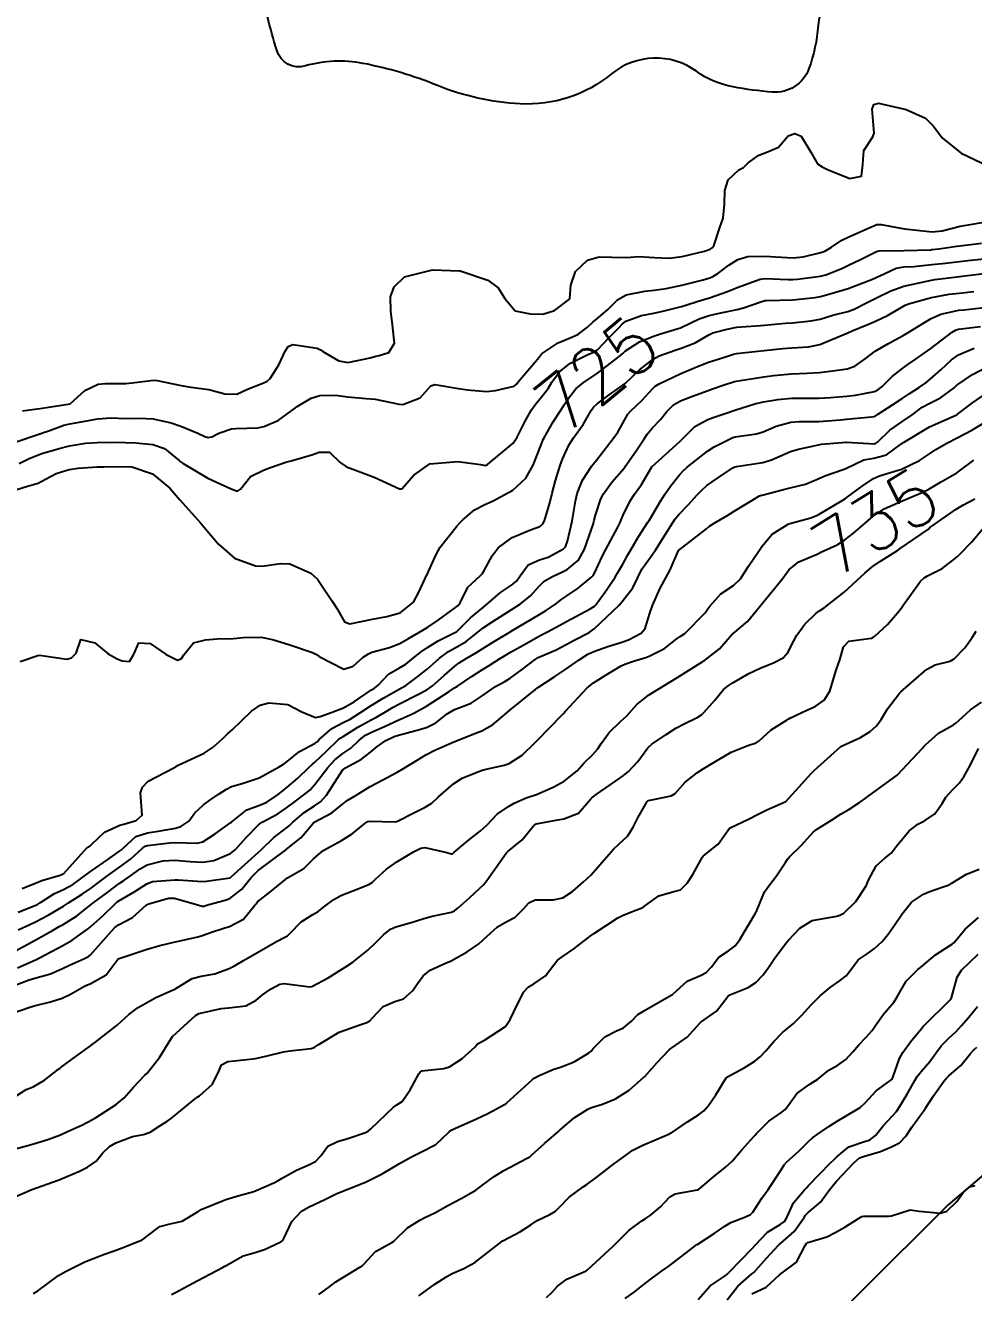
# Model space of a CAD drawing. Header units: metres. Extents: x 318500 to 325275, y 7408834 to 7428799.
# Drawn here: x 322211.2 to 322279.6, y 7417360.6 to 7417452 of the extents above; entities that cross this region are included whole.
import ezdxf
from ezdxf.enums import TextEntityAlignment as Align

# ---------------------------------------------------------------- set-up
doc = ezdxf.new("R2010")
doc.units = ezdxf.units.M
doc.header["$MEASUREMENT"] = 0
for name, color, linetype in [('Cotas', 45, 'Continuous'), ('Curvas de Nivel 1m', 11, 'Continuous'), ('Curvas de Nivel 5m', 15, 'Continuous'), ('Hidrografia', 140, 'Continuous'), ('Vias Primárias', 230, 'Continuous')]:
    doc.layers.add(name, color=color, linetype=linetype)
doc.styles.add('Style-STANDARD', font='STANDARD.shx')

msp = doc.modelspace()

# ---------------------------------------------------------------- linework, layer by layer
at = {"layer": 'Curvas de Nivel 1m', "flags": 128}
for points, elevation in [([(322211.022, 7417424.161), (322212.455, 7417424.358), (322212.757, 7417424.405), (322214.46, 7417424.677), (322214.489, 7417424.69), (322215.514, 7417425.635), (322216.481, 7417426.092), (322216.988, 7417426.147), (322218.483, 7417426.131), (322218.936, 7417426.173), (322220.486, 7417426.364), (322220.738, 7417426.355), (322222.481, 7417425.997), (322223.175, 7417425.874), (322224.477, 7417425.713), (322225.613, 7417425.399), (322226.473, 7417425.37), (322227.265, 7417425.732), (322228.486, 7417426.209), (322228.677, 7417426.307), (322228.884, 7417426.494), (322229.508, 7417427.493), (322229.964, 7417428.478), (322230.192, 7417428.798), (322230.517, 7417428.949), (322232.285, 7417428.681), (322232.512, 7417428.572), (322232.689, 7417428.447), (322233.835, 7417427.762), (322234.502, 7417427.65), (322236.09, 7417427.98), (322236.507, 7417428.098), (322236.743, 7417428.152), (322237.437, 7417428.381), (322237.851, 7417429.046), (322237.722, 7417430.378), (322237.59, 7417431.344), (322237.574, 7417432.38), (322237.838, 7417433.116), (322238.585, 7417433.831), (322240.59, 7417434.34), (322242.544, 7417434.265), (322242.589, 7417434.257), (322242.668, 7417434.231), (322244.583, 7417433.579), (322245.341, 7417433.042), (322245.817, 7417432.271), (322246.557, 7417431.381), (322247.646, 7417431.151), (322248.553, 7417431.128), (322249.388, 7417431.391), (322250.47, 7417432.211), (322250.512, 7417432.269), (322250.58, 7417433.23), (322250.909, 7417434.205), (322251.766, 7417435.029), (322252.607, 7417435.282), (322253.531, 7417435.242), (322254.606, 7417435.228), (322255.457, 7417435.291), (322256.606, 7417435.229), (322257.668, 7417435.176), (322258.608, 7417435.302), (322260.213, 7417435.675), (322260.616, 7417435.827), (322260.767, 7417435.919), (322260.883, 7417436.067), (322261.323, 7417437.379), (322261.559, 7417438.061), (322261.661, 7417439.059), (322261.686, 7417440.06), (322261.917, 7417440.822), (322262.692, 7417441.542), (322263.037, 7417441.703), (322263.373, 7417442.04), (322264.123, 7417442.614), (322264.712, 7417442.824), (322265.546, 7417443.179), (322266.251, 7417443.997), (322266.732, 7417444.169), (322267.18, 7417443.985), (322267.872, 7417442.819), (322268.356, 7417441.973), (322268.697, 7417441.76), (322269.089, 7417441.569), (322270.685, 7417440.919), (322271.534, 7417441.081), (322271.632, 7417441.926), (322271.696, 7417442.945), (322272.349, 7417443.924), (322272.453, 7417444.203), (322272.31, 7417445.924), (322272.418, 7417446.261), (322272.757, 7417446.354), (322274.75, 7417445.89), (322276.155, 7417445.28), (322276.738, 7417444.687), (322277.355, 7417443.854), (322278.714, 7417442.744), (322280.7, 7417441.81)], 723), ([(322210.421, 7417421.876), (322212.195, 7417422.481), (322212.428, 7417422.558), (322212.539, 7417422.599), (322212.843, 7417422.706), (322214.003, 7417423.128), (322214.438, 7417423.221), (322215.677, 7417423.436), (322216.444, 7417423.595), (322217.43, 7417423.66), (322218.445, 7417423.618), (322219.436, 7417423.629), (322220.445, 7417423.585), (322221.738, 7417423.293), (322222.437, 7417423.058), (322223.674, 7417422.561), (322224.188, 7417422.314), (322224.427, 7417422.238), (322224.675, 7417422.3), (322225.191, 7417422.542), (322226.102, 7417422.866), (322226.436, 7417422.897), (322227.995, 7417422.948), (322228.438, 7417423.028), (322229.47, 7417423.46), (322230.456, 7417424.177), (322230.614, 7417424.312), (322230.83, 7417424.466), (322231.854, 7417425.072), (322232.472, 7417425.273), (322233.622, 7417425.284), (322234.471, 7417425.164), (322235.818, 7417425.052), (322236.469, 7417425.001), (322238.191, 7417424.646), (322238.464, 7417424.616), (322239.718, 7417425.105), (322240.484, 7417425.956), (322240.753, 7417426.069), (322242.482, 7417425.781), (322243.112, 7417425.673), (322244.479, 7417425.561), (322245.139, 7417425.621), (322246.485, 7417425.942), (322246.653, 7417426.092), (322246.784, 7417426.256), (322248.169, 7417427.897), (322248.439, 7417428.231), (322248.475, 7417428.266), (322248.511, 7417428.291), (322249.665, 7417429.077), (322250.528, 7417429.428), (322251.073, 7417429.661), (322251.763, 7417430.192), (322252.17, 7417430.561), (322252.55, 7417430.861), (322253.245, 7417431.484), (322253.942, 7417432.159), (322254.574, 7417432.541), (322255.907, 7417432.806), (322256.577, 7417432.864), (322257.447, 7417432.986), (322258.581, 7417433.222), (322260.126, 7417433.617), (322260.587, 7417433.752), (322260.812, 7417433.844), (322261.167, 7417434.064), (322261.976, 7417434.68), (322262.605, 7417435.082), (322263.35, 7417435.297), (322264.61, 7417435.327), (322265.343, 7417435.275), (322266.608, 7417435.204), (322267.327, 7417435.265), (322268.614, 7417435.58), (322268.895, 7417435.687), (322269.364, 7417435.959), (322270.11, 7417436.466), (322270.632, 7417436.721), (322272.089, 7417437.365), (322272.645, 7417437.594), (322272.946, 7417437.607), (322274.641, 7417437.3), (322275.303, 7417437.217), (322276.638, 7417437.084), (322277.349, 7417437.139), (322278.645, 7417437.476), (322278.934, 7417437.539), (322280.65, 7417437.81)], 724), ([(322210.613, 7417418.5), (322211.398, 7417418.725), (322212.148, 7417418.949), (322212.385, 7417419.056), (322213.457, 7417419.636), (322214.399, 7417419.937), (322215.048, 7417420.033), (322216.402, 7417420.132), (322216.919, 7417420.136), (322218.403, 7417420.149), (322218.906, 7417420.121), (322220.395, 7417419.608), (322221.647, 7417418.591), (322222.368, 7417417.747), (322223.439, 7417416.564), (322223.872, 7417416.084), (322224.34, 7417415.519), (322225.171, 7417414.542), (322226.315, 7417413.544), (322227.827, 7417412.987), (322228.307, 7417412.966), (322229.639, 7417413.151), (322230.31, 7417413.128), (322231.83, 7417412.455), (322232.294, 7417412.019), (322233.37, 7417410.434), (322233.723, 7417409.887), (322234.255, 7417408.944), (322234.629, 7417408.789), (322236.258, 7417409.145), (322237.308, 7417409.331), (322238.262, 7417409.585), (322239.216, 7417410.356), (322239.596, 7417411.034), (322240.191, 7417412.342), (322240.226, 7417412.417), (322240.304, 7417412.581), (322240.853, 7417413.801), (322241.156, 7417414.328), (322242.345, 7417415.841), (322242.569, 7417416.086), (322242.777, 7417416.306), (322243.628, 7417417.03), (322244.367, 7417417.416), (322244.977, 7417417.675), (322246.068, 7417418.265), (322246.27, 7417418.374), (322246.383, 7417418.435), (322247.336, 7417419.306), (322247.855, 7417420.238), (322248.425, 7417421.708), (322248.571, 7417422.086), (322248.639, 7417422.228), (322249.305, 7417423.363), (322249.843, 7417424.216), (322250.09, 7417424.589), (322250.475, 7417425.182), (322250.927, 7417425.76), (322251.468, 7417426.195), (322252.497, 7417426.886), (322254.162, 7417428.155), (322254.344, 7417428.321), (322254.515, 7417428.485), (322255.516, 7417429.149), (322256.531, 7417429.551), (322256.971, 7417429.686), (322258.303, 7417430.104), (322258.484, 7417430.158), (322258.541, 7417430.183), (322259.826, 7417430.806), (322260.555, 7417431.048), (322261.384, 7417431.235), (322262.561, 7417431.478), (322263.022, 7417431.585), (322264.28, 7417432.024), (322264.571, 7417432.118), (322264.684, 7417432.131), (322266.572, 7417432.165), (322268.204, 7417432.344), (322268.574, 7417432.415), (322269.186, 7417432.571), (322270.58, 7417432.978), (322272.329, 7417433.656), (322272.589, 7417433.777), (322272.678, 7417433.82), (322272.848, 7417433.907), (322274.034, 7417434.46), (322274.6, 7417434.547), (322275.304, 7417434.583), (322276.609, 7417434.711), (322277.586, 7417434.821), (322278.611, 7417434.939), (322279.411, 7417435.023), (322280.613, 7417435.14)], 726), ([(322210.852, 7417406.088), (322212.217, 7417406.533), (322212.41, 7417406.515), (322214.214, 7417406.258), (322214.558, 7417406.342), (322214.902, 7417406.68), (322215.235, 7417407.675), (322216.232, 7417407.433), (322217.206, 7417406.645), (322217.845, 7417406.266), (322218.213, 7417406.134), (322218.754, 7417406.083), (322219.045, 7417406.622), (322219.415, 7417407.435), (322220.232, 7417407.38), (322221.383, 7417406.593), (322222.214, 7417406.171), (322222.484, 7417406.308), (322222.661, 7417406.573), (322223.357, 7417407.439), (322224.237, 7417407.654), (322225.071, 7417407.708), (322226.238, 7417407.752), (322226.933, 7417407.826), (322228.24, 7417407.843), (322229.055, 7417407.67), (322230.233, 7417407.32), (322231.944, 7417406.733), (322232.222, 7417406.581), (322232.419, 7417406.447), (322234.207, 7417405.535), (322234.863, 7417405.757), (322235.589, 7417406.399), (322235.97, 7417406.648), (322236.225, 7417406.748), (322237.503, 7417407.105), (322238.235, 7417407.377), (322238.87, 7417407.731), (322239.888, 7417408.345), (322240.252, 7417408.566), (322241.003, 7417409.075), (322242.267, 7417409.977), (322242.449, 7417410.127), (322242.582, 7417410.307), (322243.15, 7417411.439), (322244.056, 7417412.292), (322244.187, 7417412.406), (322244.305, 7417412.601), (322244.901, 7417413.702), (322245.339, 7417414.275), (322246.338, 7417415.025), (322247.674, 7417415.57), (322248.346, 7417415.809), (322248.558, 7417416.018), (322248.663, 7417416.227), (322249.066, 7417417.527), (322249.236, 7417418.221), (322249.47, 7417419.144), (322249.796, 7417420.216), (322249.963, 7417420.666), (322250.425, 7417421.683), (322250.755, 7417422.205), (322251.454, 7417423.185), (322252.037, 7417424.186), (322252.215, 7417424.432), (322252.467, 7417424.66), (322253.335, 7417425.31), (322254.49, 7417426.13), (322255.516, 7417427.124), (322256.508, 7417427.902), (322256.941, 7417428.124), (322258.09, 7417428.533), (322258.519, 7417428.672), (322259.536, 7417429.073), (322260.534, 7417429.641), (322260.824, 7417429.779), (322261.845, 7417430.057), (322262.413, 7417430.18), (322262.542, 7417430.197), (322264.248, 7417430.321), (322264.545, 7417430.351), (322266.053, 7417430.492), (322266.548, 7417430.519), (322267.883, 7417430.644), (322268.552, 7417430.786), (322269.46, 7417431.053), (322270.561, 7417431.329), (322271.009, 7417431.488), (322271.837, 7417431.921), (322272.574, 7417432.297), (322273.663, 7417432.815), (322274.583, 7417433.148), (322276.24, 7417433.511), (322276.596, 7417433.587), (322276.826, 7417433.627), (322278.445, 7417433.832), (322278.6, 7417433.851), (322280.357, 7417434.058)], 727), ([(322211.001, 7417389.718), (322212.001, 7417390.13), (322212.431, 7417390.276), (322213.747, 7417390.684), (322214.011, 7417390.787), (322215.695, 7417392.665), (322215.91, 7417392.784), (322216.034, 7417392.899), (322216.93, 7417393.763), (322218.055, 7417394.283), (322218.327, 7417394.356), (322219.218, 7417394.618), (322219.668, 7417395.012), (322219.53, 7417396.616), (322219.677, 7417397.031), (322220.098, 7417397.452), (322221.949, 7417398.423), (322222.109, 7417398.522), (322222.204, 7417398.579), (322223.499, 7417399.179), (322224.124, 7417399.471), (322224.774, 7417399.9), (322225.48, 7417400.537), (322225.816, 7417400.862), (322226.149, 7417401.159), (322226.853, 7417401.826), (322227.543, 7417402.509), (322228.174, 7417402.938), (322228.781, 7417403.096), (322230.175, 7417402.973), (322231.177, 7417402.46), (322232.164, 7417402.051), (322232.497, 7417402.113), (322233.372, 7417402.432), (322234.173, 7417402.735), (322234.974, 7417403.204), (322236.186, 7417404.036), (322236.405, 7417404.17), (322236.672, 7417404.385), (322237.419, 7417405.161), (322238.209, 7417405.621), (322238.675, 7417405.901), (322239.235, 7417406.355), (322239.789, 7417406.784), (322240.231, 7417407.092), (322240.996, 7417407.571), (322242.248, 7417408.191), (322242.325, 7417408.233), (322242.413, 7417408.308), (322243.327, 7417409.232), (322244.267, 7417409.996), (322244.617, 7417410.285), (322245.49, 7417411.064), (322246.29, 7417411.599), (322246.664, 7417411.885), (322246.916, 7417412.251), (322247.488, 7417413.067), (322248.318, 7417413.417), (322248.927, 7417413.618), (322250.038, 7417414.213), (322250.186, 7417414.357), (322250.335, 7417414.756), (322250.671, 7417416.205), (322250.915, 7417417.658), (322251.031, 7417418.2), (322251.418, 7417419.172), (322252.079, 7417420.185), (322252.414, 7417420.605), (322253.628, 7417422.162), (322253.959, 7417422.635), (322254.45, 7417423.494), (322254.682, 7417423.922), (322254.869, 7417424.146), (322255.697, 7417424.912), (322256.485, 7417425.784), (322256.663, 7417425.951), (322256.952, 7417426.123), (322258.497, 7417426.847), (322259.83, 7417427.407), (322260.506, 7417427.664), (322260.808, 7417427.766), (322261.719, 7417428.058), (322262.316, 7417428.249), (322262.514, 7417428.291), (322264.066, 7417428.478), (322264.517, 7417428.519), (322265.871, 7417428.649), (322266.521, 7417428.698), (322267.719, 7417428.781), (322268.525, 7417428.954), (322270.255, 7417429.663), (322270.539, 7417429.795), (322270.864, 7417429.935), (322272.05, 7417430.415), (322272.551, 7417430.626), (322273.422, 7417431.036), (322274.567, 7417431.716), (322274.674, 7417431.783), (322274.918, 7417431.885), (322276.577, 7417432.349), (322277.854, 7417432.568), (322278.582, 7417432.649), (322279.634, 7417432.77)], 728), ([(322210.703, 7417387.995), (322211.977, 7417388.503), (322212.118, 7417388.568), (322212.322, 7417388.705), (322213.333, 7417389.347), (322213.995, 7417389.65), (322214.667, 7417390.007), (322215.582, 7417390.664), (322216.013, 7417390.989), (322217.19, 7417391.811), (322218.028, 7417392.396), (322218.16, 7417392.498), (322218.293, 7417392.627), (322219.203, 7417393.458), (322220.047, 7417393.73), (322220.801, 7417393.846), (322222.052, 7417394.074), (322222.455, 7417394.173), (322223.018, 7417394.566), (322223.464, 7417395.164), (322224.078, 7417395.742), (322224.545, 7417396.083), (322225.216, 7417396.539), (322225.74, 7417396.887), (322226.095, 7417397.067), (322226.87, 7417397.291), (322228.102, 7417397.682), (322229.534, 7417398.479), (322229.895, 7417398.691), (322230.116, 7417398.863), (322231.006, 7417399.582), (322232.136, 7417400.187), (322232.29, 7417400.295), (322232.429, 7417400.446), (322233.325, 7417401.26), (322234.159, 7417401.677), (322234.654, 7417401.922), (322235.408, 7417402.401), (322236.175, 7417402.903), (322237.091, 7417403.471), (322238.187, 7417404.077), (322238.67, 7417404.363), (322239.55, 7417405), (322240.208, 7417405.536), (322240.633, 7417405.914), (322241.099, 7417406.327), (322241.74, 7417406.805), (322242.231, 7417407.072), (322243.021, 7417407.519), (322243.996, 7417408.293), (322244.13, 7417408.412), (322244.252, 7417408.511), (322244.953, 7417408.975), (322246.266, 7417409.821), (322246.941, 7417410.25), (322247.678, 7417410.84), (322248.289, 7417411.525), (322248.647, 7417411.874), (322249.262, 7417412.22), (322249.978, 7417412.541), (322250.308, 7417412.712), (322251.115, 7417413.401), (322251.555, 7417414.192), (322252.196, 7417416.03), (322252.239, 7417416.182), (322252.259, 7417416.274), (322252.357, 7417416.639), (322252.739, 7417417.81), (322252.917, 7417418.172), (322253.541, 7417419.015), (322254.408, 7417420.04), (322254.458, 7417420.1), (322254.491, 7417420.149), (322255.283, 7417421.28), (322255.856, 7417422.136), (322256.085, 7417422.484), (322256.442, 7417422.904), (322257.037, 7417423.536), (322257.503, 7417424.114), (322257.977, 7417424.598), (322258.472, 7417424.881), (322259.351, 7417425.213), (322260.484, 7417425.642), (322260.796, 7417425.757), (322261.707, 7417426.058), (322262.296, 7417426.248), (322262.492, 7417426.298), (322262.799, 7417426.352), (322264.496, 7417426.607), (322265.19, 7417426.703), (322266.498, 7417426.834), (322267.607, 7417426.871), (322268.5, 7417426.927), (322269.633, 7417427.079), (322270.509, 7417427.202), (322271.055, 7417427.388), (322271.79, 7417427.921), (322272.526, 7417428.47), (322273.424, 7417429.008), (322274.537, 7417429.599), (322275.018, 7417429.883), (322275.959, 7417430.459), (322276.554, 7417430.824), (322277.268, 7417431.141), (322278.564, 7417431.413), (322278.935, 7417431.455), (322280.567, 7417431.635)], 729), ([(322210.26, 7417385.061), (322211.943, 7417385.985), (322213.183, 7417386.692), (322213.672, 7417386.966), (322213.957, 7417387.123), (322214.917, 7417387.719), (322215.978, 7417388.548), (322216.036, 7417388.602), (322216.106, 7417388.658), (322217.18, 7417389.454), (322218.002, 7417390.063), (322218.336, 7417390.296), (322218.813, 7417390.622), (322219.512, 7417391.118), (322220.018, 7417391.414), (322221.141, 7417391.713), (322222.022, 7417391.753), (322223.113, 7417391.656), (322224.021, 7417391.613), (322224.831, 7417391.733), (322226.027, 7417392.227), (322226.393, 7417392.525), (322227.168, 7417393.388), (322228.057, 7417394.301), (322228.162, 7417394.395), (322228.316, 7417394.496), (322229.443, 7417395.106), (322230.076, 7417395.532), (322230.61, 7417395.937), (322231.317, 7417396.458), (322231.746, 7417396.8), (322232.097, 7417397.186), (322233.048, 7417398.436), (322233.546, 7417399.001), (322234.125, 7417399.445), (322234.704, 7417399.838), (322235.306, 7417400.403), (322235.768, 7417400.774), (322236.149, 7417400.97), (322237.142, 7417401.394), (322238.163, 7417401.874), (322238.502, 7417402.028), (322239.247, 7417402.354), (322240.175, 7417402.862), (322241.79, 7417403.92), (322242.189, 7417404.173), (322242.276, 7417404.222), (322242.404, 7417404.308), (322243.463, 7417405.036), (322244.208, 7417405.509), (322244.694, 7417405.802), (322245.423, 7417406.272), (322245.918, 7417406.571), (322246.227, 7417406.746), (322247.191, 7417407.291), (322248.245, 7417407.89), (322248.467, 7417408.007), (322248.886, 7417408.224), (322249.769, 7417408.701), (322250.258, 7417408.977), (322251.977, 7417409.894), (322252.269, 7417410.069), (322252.385, 7417410.178), (322253.18, 7417411.274), (322253.774, 7417412.158), (322253.968, 7417412.492), (322254.314, 7417413.104), (322254.695, 7417413.776), (322254.904, 7417414.144), (322255.429, 7417415.05), (322256.132, 7417416.132), (322256.219, 7417416.264), (322256.356, 7417416.497), (322256.966, 7417417.526), (322257.334, 7417418.116), (322257.758, 7417418.741), (322258.402, 7417419.549), (322258.67, 7417419.832), (322258.951, 7417420.092), (322260.422, 7417421.257), (322260.915, 7417421.575), (322261.867, 7417422.056), (322262.251, 7417422.234), (322262.433, 7417422.282), (322263.963, 7417422.501), (322264.44, 7417422.655), (322265.39, 7417423.062), (322266.45, 7417423.343), (322267.049, 7417423.389), (322268.454, 7417423.406), (322270.022, 7417423.512), (322270.456, 7417423.554), (322272.268, 7417423.723), (322272.458, 7417423.756), (322272.557, 7417423.811), (322272.698, 7417423.908), (322273.781, 7417424.586), (322274.478, 7417425.061), (322274.973, 7417425.393), (322275.718, 7417425.872), (322276.17, 7417426.19), (322276.499, 7417426.448), (322277.249, 7417427.109), (322278.02, 7417427.838), (322278.524, 7417428.21), (322279.656, 7417428.692)], 731), ([(322210.658, 7417383.99), (322211.928, 7417384.551), (322212.036, 7417384.601), (322212.242, 7417384.705), (322213.939, 7417385.609), (322214.621, 7417385.996), (322215.546, 7417386.664), (322215.783, 7417386.832), (322215.955, 7417386.961), (322216.847, 7417387.767), (322217.73, 7417388.634), (322217.865, 7417388.749), (322217.983, 7417388.826), (322219.127, 7417389.485), (322220.002, 7417390.047), (322220.404, 7417390.204), (322222.006, 7417390.337), (322222.251, 7417390.332), (322224.005, 7417390.222), (322224.308, 7417390.245), (322226.009, 7417390.49), (322226.035, 7417390.504), (322226.061, 7417390.529), (322228.028, 7417392.304), (322228.233, 7417392.497), (322229.144, 7417393.383), (322230.054, 7417394.068), (322230.277, 7417394.247), (322230.5, 7417394.466), (322231.336, 7417395.193), (322232.078, 7417395.676), (322232.545, 7417395.981), (322232.954, 7417396.437), (322234.108, 7417398.241), (322234.332, 7417398.417), (322235.485, 7417399.034), (322236.127, 7417399.54), (322236.584, 7417399.934), (322237.225, 7417400.379), (322237.842, 7417400.676), (322238.146, 7417400.771), (322239.403, 7417401.1), (322240.155, 7417401.333), (322240.835, 7417401.655), (322241.666, 7417402.318), (322242.173, 7417402.611), (322243.387, 7417403.088), (322244.183, 7417403.601), (322245.136, 7417404.276), (322245.816, 7417404.646), (322246.199, 7417404.881), (322246.997, 7417405.459), (322248.006, 7417406.233), (322248.134, 7417406.318), (322248.222, 7417406.361), (322249.518, 7417406.93), (322250.236, 7417407.309), (322250.811, 7417407.632), (322251.901, 7417408.185), (322252.253, 7417408.433), (322254.052, 7417410.153), (322254.153, 7417410.27), (322254.274, 7417410.42), (322255.04, 7417411.392), (322255.405, 7417412.139), (322255.703, 7417412.742), (322256.322, 7417413.616), (322256.542, 7417413.912), (322256.681, 7417414.125), (322257.226, 7417415.004), (322257.933, 7417416.106), (322258.096, 7417416.362), (322258.359, 7417416.693), (322259.048, 7417417.412), (322259.663, 7417418.081), (322260.011, 7417418.45), (322260.391, 7417418.777), (322261.156, 7417419.305), (322262.259, 7417420.052), (322262.353, 7417420.108), (322262.411, 7417420.132), (322262.512, 7417420.15), (322264.414, 7417420.441), (322265.043, 7417420.638), (322266.422, 7417421.219), (322267.001, 7417421.407), (322268.436, 7417421.722), (322268.651, 7417421.753), (322270.44, 7417421.91), (322270.472, 7417421.907), (322272.438, 7417421.775), (322272.549, 7417421.798), (322272.689, 7417421.908), (322273.583, 7417422.764), (322274.455, 7417423.381), (322275.18, 7417423.879), (322275.918, 7417424.419), (322276.473, 7417424.72), (322277.231, 7417425.096), (322278.23, 7417425.834), (322278.366, 7417425.957), (322278.494, 7417426.071), (322279.533, 7417426.791), (322280.512, 7417427.283)], 732), ([(322210.509, 7417382.731), (322211.506, 7417383.116), (322211.908, 7417383.239), (322213.04, 7417383.566), (322213.919, 7417383.94), (322214.42, 7417384.177), (322215.508, 7417384.664), (322215.791, 7417384.802), (322215.933, 7417384.916), (322217.442, 7417386.638), (322217.694, 7417386.894), (322217.957, 7417387.081), (322218.956, 7417387.624), (322219.979, 7417388.526), (322220.023, 7417388.566), (322220.127, 7417388.608), (322221.557, 7417389.015), (322221.986, 7417389.011), (322223.572, 7417388.556), (322223.978, 7417388.427), (322224.099, 7417388.428), (322224.467, 7417388.545), (322225.65, 7417388.869), (322225.987, 7417389), (322226.854, 7417389.66), (322227.521, 7417390.507), (322228.015, 7417391.012), (322229.989, 7417392.471), (322230.013, 7417392.487), (322230.03, 7417392.502), (322231.116, 7417393.387), (322232.004, 7417394.451), (322232.032, 7417394.479), (322232.061, 7417394.495), (322233.341, 7417395.161), (322234.08, 7417395.781), (322234.434, 7417396.065), (322235.025, 7417396.406), (322236.097, 7417397.073), (322236.959, 7417397.524), (322238.108, 7417398.125), (322238.512, 7417398.364), (322239.502, 7417398.966), (322240.125, 7417399.351), (322240.763, 7417399.698), (322242.14, 7417400.282), (322242.16, 7417400.29), (322242.204, 7417400.309), (322243.572, 7417400.872), (322244.152, 7417401.092), (322244.932, 7417401.504), (322245.82, 7417402.265), (322246.173, 7417402.575), (322248.02, 7417404.065), (322248.19, 7417404.197), (322248.207, 7417404.213), (322248.23, 7417404.23), (322249.411, 7417405.009), (322250.21, 7417405.529), (322251.166, 7417406.196), (322251.804, 7417406.609), (322252.229, 7417406.805), (322253.241, 7417407.159), (322254.24, 7417407.477), (322254.731, 7417407.656), (322255.656, 7417408.136), (322255.929, 7417408.458), (322256.264, 7417409.562), (322256.461, 7417410.127), (322257.023, 7417411.385), (322257.413, 7417412.113), (322257.733, 7417412.685), (322258.33, 7417414.1), (322260.346, 7417415.654), (322260.58, 7417415.835), (322260.922, 7417416.064), (322261.816, 7417416.598), (322262.363, 7417416.932), (322264.19, 7417418.023), (322264.324, 7417418.077), (322264.381, 7417418.091), (322265.899, 7417418.485), (322266.389, 7417418.602), (322267.497, 7417418.876), (322268.399, 7417419.252), (322268.883, 7417419.482), (322270.202, 7417419.943), (322270.361, 7417419.99), (322270.411, 7417420.01), (322271.707, 7417420.634), (322272.423, 7417420.755), (322273.335, 7417420.993), (322274.439, 7417421.803), (322274.487, 7417421.842), (322274.556, 7417421.888), (322276.451, 7417423.006), (322278.287, 7417423.833), (322278.408, 7417423.883), (322278.461, 7417423.914), (322279.552, 7417424.741), (322280.484, 7417425.384)], 733), ([(322210.39, 7417380.732), (322211.475, 7417381.117), (322211.878, 7417381.249), (322213.035, 7417381.54), (322213.887, 7417381.802), (322214.479, 7417382.086), (322215.495, 7417382.664), (322215.775, 7417382.788), (322215.903, 7417382.832), (322217.073, 7417383.482), (322217.93, 7417384.63), (322219.937, 7417385.312), (322220.93, 7417385.6), (322221.943, 7417385.839), (322223.585, 7417386.194), (322223.947, 7417386.288), (322224.133, 7417386.364), (322224.574, 7417386.544), (322225.611, 7417386.877), (322225.957, 7417386.978), (322226.973, 7417387.507), (322227.788, 7417388.503), (322227.868, 7417388.615), (322227.984, 7417388.739), (322228.963, 7417389.518), (322230.009, 7417390.388), (322230.054, 7417390.425), (322230.148, 7417390.469), (322231.32, 7417391.154), (322232.024, 7417391.854), (322232.721, 7417392.44), (322233.558, 7417392.906), (322234.041, 7417393.182), (322234.806, 7417393.651), (322235.705, 7417394.395), (322235.923, 7417394.532), (322236.063, 7417394.566), (322237.908, 7417394.525), (322238.063, 7417394.559), (322239.252, 7417395.172), (322240.078, 7417395.571), (322240.544, 7417395.872), (322241.035, 7417396.326), (322242.099, 7417397.256), (322242.746, 7417397.662), (322244.109, 7417398.215), (322244.377, 7417398.286), (322245.773, 7417398.607), (322246.117, 7417398.734), (322247.055, 7417399.317), (322248.004, 7417400.232), (322248.071, 7417400.302), (322248.142, 7417400.374), (322249.057, 7417401.321), (322249.919, 7417402.213), (322250.045, 7417402.337), (322250.173, 7417402.467), (322251.739, 7417404.187), (322252.196, 7417404.555), (322253.244, 7417405.203), (322254.214, 7417405.768), (322254.471, 7417405.893), (322255.17, 7417406.14), (322255.977, 7417406.379), (322256.225, 7417406.465), (322257.317, 7417407.031), (322258.245, 7417407.734), (322258.46, 7417407.884), (322258.784, 7417408.092), (322260.265, 7417409.597), (322260.465, 7417409.871), (322260.588, 7417410.067), (322261.383, 7417410.966), (322262.295, 7417411.561), (322262.806, 7417412.042), (322263.398, 7417412.949), (322264.099, 7417414.023), (322264.336, 7417414.387), (322265.099, 7417415.259), (322266.256, 7417415.992), (322266.36, 7417416.033), (322267.885, 7417416.454), (322268.367, 7417416.646), (322270.076, 7417417.643), (322270.379, 7417417.845), (322270.509, 7417417.938), (322271.577, 7417418.738), (322272.401, 7417419.286), (322272.829, 7417419.48), (322274.188, 7417419.892), (322274.364, 7417419.937), (322274.411, 7417419.955), (322275.709, 7417420.582), (322276.428, 7417421.052), (322276.904, 7417421.381), (322277.702, 7417421.841), (322278.444, 7417422.212), (322279.495, 7417422.774), (322280.455, 7417423.351)], 734), ([(322209.829, 7417370.739), (322211.314, 7417371.149), (322211.748, 7417371.265), (322212.85, 7417371.597), (322213.759, 7417371.953), (322214.262, 7417372.176), (322215.343, 7417372.664), (322215.63, 7417372.803), (322215.772, 7417372.872), (322216.281, 7417373.159), (322217.785, 7417374.131), (322218.366, 7417374.621), (322219.021, 7417375.392), (322219.814, 7417376.221), (322220.013, 7417376.402), (322220.196, 7417376.596), (322220.898, 7417377.525), (322221.552, 7417378.583), (322221.665, 7417378.769), (322221.854, 7417379.024), (322223.515, 7417380.555), (322223.741, 7417380.683), (322223.873, 7417380.726), (322225.346, 7417381.06), (322225.879, 7417381.101), (322227.134, 7417381.255), (322227.887, 7417381.653), (322228.345, 7417382.042), (322228.957, 7417382.484), (322229.58, 7417382.8), (322229.906, 7417382.862), (322231.738, 7417382.617), (322231.903, 7417382.634), (322233.073, 7417383.273), (322233.92, 7417383.786), (322234.302, 7417384.037), (322234.847, 7417384.406), (322235.939, 7417385.273), (322236.505, 7417385.824), (322237.073, 7417386.379), (322237.561, 7417386.769), (322237.959, 7417386.955), (322239.052, 7417387.266), (322239.968, 7417387.545), (322240.583, 7417387.719), (322241.976, 7417388.013), (322242.185, 7417388.1), (322242.449, 7417388.305), (322243.255, 7417389.033), (322244.002, 7417389.728), (322244.287, 7417390.004), (322244.515, 7417390.282), (322245.609, 7417391.85), (322245.916, 7417392.262), (322245.97, 7417392.322), (322246.032, 7417392.368), (322247.069, 7417393.22), (322247.887, 7417394.233), (322247.967, 7417394.326), (322248.062, 7417394.366), (322249.627, 7417394.654), (322250.068, 7417394.739), (322251.114, 7417395.154), (322252.018, 7417396.181), (322252.091, 7417396.257), (322252.397, 7417396.479), (322254.105, 7417397.667), (322254.383, 7417397.871), (322254.723, 7417398.144), (322255.399, 7417398.866), (322256.137, 7417399.856), (322256.418, 7417400.126), (322257.452, 7417400.809), (322258.157, 7417401.264), (322258.688, 7417401.566), (322259.741, 7417402.076), (322260.001, 7417402.244), (322260.175, 7417402.408), (322260.957, 7417403.293), (322261.586, 7417404.056), (322261.919, 7417404.337), (322262.205, 7417404.525), (322263.401, 7417405.221), (322264.216, 7417405.611), (322265.248, 7417406.005), (322265.883, 7417406.337), (322266.231, 7417406.732), (322266.656, 7417407.574), (322266.863, 7417407.984), (322267.46, 7417408.78), (322268.274, 7417409.56), (322268.508, 7417409.735), (322268.841, 7417409.962), (322270.291, 7417411.083), (322271.2, 7417411.926), (322271.766, 7417412.46), (322272.315, 7417412.913), (322272.906, 7417413.319), (322273.812, 7417413.895), (322274.125, 7417414.1), (322274.335, 7417414.24), (322275.306, 7417414.916), (322276.357, 7417415.64), (322276.474, 7417415.743), (322276.606, 7417415.856), (322278.372, 7417417.07), (322278.845, 7417417.356), (322279.698, 7417417.817)], 736), ([(322210.422, 7417367.454), (322211.703, 7417367.992), (322213.603, 7417368.682), (322213.686, 7417368.705), (322213.711, 7417368.716), (322215.083, 7417369.303), (322215.724, 7417369.618), (322216.333, 7417370.049), (322216.821, 7417370.644), (322217.29, 7417371.094), (322217.751, 7417371.369), (322218.959, 7417371.813), (322219.761, 7417371.973), (322220.231, 7417372.127), (322220.943, 7417372.588), (322221.447, 7417372.909), (322221.776, 7417373.134), (322223.507, 7417374.554), (322223.666, 7417374.677), (322223.793, 7417374.758), (322224.735, 7417375.607), (322225.18, 7417376.53), (322225.369, 7417376.985), (322225.831, 7417377.24), (322226.997, 7417377.344), (322227.834, 7417377.454), (322228.673, 7417377.652), (322229.842, 7417377.931), (322230.305, 7417378.001), (322231.846, 7417378.174), (322232.053, 7417378.232), (322232.356, 7417378.435), (322233.859, 7417379.339), (322235.355, 7417379.888), (322235.867, 7417380.056), (322236.085, 7417380.171), (322236.279, 7417380.386), (322237.05, 7417381.211), (322237.888, 7417381.556), (322238.503, 7417381.749), (322239.184, 7417382.351), (322239.459, 7417382.795), (322239.916, 7417383.405), (322240.43, 7417383.825), (322241.534, 7417384.316), (322241.932, 7417384.485), (322243.106, 7417385.131), (322243.944, 7417385.715), (322244.533, 7417386.281), (322245.277, 7417386.953), (322245.966, 7417387.337), (322246.57, 7417387.652), (322247.156, 7417388.242), (322247.539, 7417388.684), (322247.99, 7417388.89), (322249.308, 7417388.899), (322249.992, 7417389.039), (322250.693, 7417389.506), (322251.496, 7417390.188), (322252.015, 7417390.681), (322253.324, 7417392.161), (322253.646, 7417392.545), (322254.041, 7417392.915), (322254.688, 7417393.509), (322255.067, 7417394.14), (322255.403, 7417394.804), (322256.088, 7417395.997), (322256.151, 7417396.067), (322256.537, 7417396.123), (322257.807, 7417396.392), (322258.097, 7417396.564), (322258.821, 7417397.378), (322259.698, 7417398.076), (322260.123, 7417398.335), (322261.205, 7417398.983), (322262.135, 7417399.551), (322263.35, 7417400.032), (322263.941, 7417400.225), (322264.145, 7417400.355), (322265.012, 7417401.152), (322266.168, 7417401.883), (322266.237, 7417401.921), (322266.369, 7417401.988), (322267.585, 7417402.57), (322268.183, 7417402.837), (322268.855, 7417403.295), (322269.241, 7417403.954), (322269.72, 7417405.452), (322269.885, 7417405.945), (322269.966, 7417406.202), (322270.238, 7417407.133), (322270.63, 7417407.548), (322272.248, 7417407.766), (322272.355, 7417407.803), (322272.493, 7417407.908), (322273.412, 7417408.749), (322274.278, 7417409.755), (322274.337, 7417409.831), (322274.376, 7417409.889), (322274.562, 7417410.165), (322275.801, 7417411.867), (322276.046, 7417412.122), (322276.306, 7417412.272), (322277.363, 7417412.796), (322278.326, 7417413.538), (322278.479, 7417413.677), (322278.637, 7417413.827), (322279.466, 7417414.696), (322280.359, 7417415.747)], 737), ([(322211.822, 7417360.491), (322212.135, 7417360.702), (322213.621, 7417361.787), (322214.182, 7417362.117), (322215.28, 7417362.663), (322215.514, 7417362.779), (322215.633, 7417362.835), (322216.937, 7417363.344), (322217.644, 7417363.57), (322218.41, 7417363.857), (322219.657, 7417364.38), (322219.794, 7417364.463), (322219.935, 7417364.597), (322220.931, 7417365.327), (322221.674, 7417365.517), (322222.538, 7417365.706), (322223.688, 7417366.408), (322223.768, 7417366.47), (322223.915, 7417366.547), (322225.698, 7417367.282), (322226.65, 7417367.561), (322227.704, 7417367.854), (322229.159, 7417368.478), (322229.503, 7417368.683), (322229.715, 7417368.805), (322230.792, 7417369.386), (322231.73, 7417369.795), (322232.158, 7417370.011), (322232.554, 7417370.432), (322233.044, 7417371.133), (322233.756, 7417371.455), (322234.496, 7417371.671), (322235.766, 7417372.12), (322235.947, 7417372.207), (322236.156, 7417372.384), (322237.786, 7417373.935), (322238.035, 7417374.11), (322238.398, 7417374.354), (322238.977, 7417375.178), (322239.616, 7417376.343), (322239.697, 7417376.467), (322239.823, 7417376.552), (322241.415, 7417376.728), (322241.828, 7417376.844), (322242.72, 7417377.418), (322243.672, 7417378.292), (322243.75, 7417378.392), (322243.852, 7417378.499), (322244.34, 7417378.768), (322245.865, 7417379.751), (322246.206, 7417380.255), (322246.453, 7417380.825), (322247.156, 7417382.241), (322247.531, 7417382.611), (322247.909, 7417382.83), (322248.734, 7417383.405), (322249.335, 7417384.216), (322249.602, 7417384.544), (322249.938, 7417384.777), (322250.789, 7417385.356), (322251.852, 7417386.182), (322251.961, 7417386.263), (322252.277, 7417386.489), (322253.974, 7417387.599), (322254.343, 7417387.78), (322255.27, 7417388.137), (322255.765, 7417388.35), (322255.986, 7417388.501), (322256.926, 7417389.186), (322258.001, 7417389.485), (322258.482, 7417389.614), (322258.965, 7417390.086), (322259.369, 7417390.731), (322260.038, 7417391.941), (322260.089, 7417392.02), (322260.152, 7417392.069), (322261.19, 7417392.917), (322262.009, 7417394.051), (322262.034, 7417394.077), (322262.061, 7417394.094), (322263.381, 7417394.719), (322264.076, 7417395.076), (322264.707, 7417395.384), (322266.09, 7417395.99), (322267.042, 7417397.044), (322267.874, 7417397.972), (322267.995, 7417398.097), (322268.122, 7417398.214), (322270.043, 7417399.941), (322270.099, 7417399.983), (322270.141, 7417400.006), (322271.467, 7417400.603), (322272.157, 7417401.044), (322272.624, 7417401.444), (322272.961, 7417401.902), (322273.412, 7417402.667), (322274.197, 7417403.697), (322274.285, 7417403.802), (322274.366, 7417403.888), (322276.217, 7417405.512), (322276.852, 7417405.851), (322277.942, 7417406.116), (322278.227, 7417406.272), (322278.999, 7417407.062), (322279.507, 7417407.817), (322279.795, 7417408.277)], 738), ([(322221.763, 7417360.423), (322222.051, 7417360.573), (322223.619, 7417361.408), (322225.511, 7417362.404), (322225.629, 7417362.464), (322225.666, 7417362.484), (322225.72, 7417362.519), (322226.942, 7417363.206), (322227.644, 7417363.41), (322228.471, 7417363.665), (322229.656, 7417364.236), (322229.8, 7417364.326), (322229.876, 7417364.467), (322230.444, 7417365.693), (322231.152, 7417366.448), (322231.693, 7417366.74), (322232.842, 7417367.285), (322233.703, 7417367.713), (322235.393, 7417368.395), (322235.627, 7417368.475), (322235.712, 7417368.51), (322236.957, 7417369.136), (322237.728, 7417369.582), (322238.22, 7417369.867), (322239.083, 7417370.347), (322239.504, 7417370.582), (322239.745, 7417370.695), (322240.838, 7417371.24), (322241.767, 7417372.125), (322241.852, 7417372.225), (322241.98, 7417372.307), (322243.778, 7417373.105), (322244.589, 7417373.471), (322245.798, 7417374.126), (322245.876, 7417374.182), (322245.957, 7417374.258), (322247.817, 7417375.938), (322247.984, 7417376.063), (322248.284, 7417376.225), (322249.358, 7417376.683), (322249.829, 7417376.824), (322250.811, 7417377.22), (322251.845, 7417377.829), (322252.039, 7417377.985), (322252.192, 7417378.175), (322253.014, 7417379.012), (322253.869, 7417379.438), (322254.368, 7417379.65), (322254.958, 7417380.139), (322255.403, 7417380.616), (322255.888, 7417380.921), (322257.806, 7417382.009), (322257.9, 7417382.067), (322257.934, 7417382.099), (322258.966, 7417383.033), (322259.921, 7417383.439), (322260.332, 7417383.658), (322260.713, 7417384.062), (322261.241, 7417384.757), (322261.948, 7417385.223), (322262.416, 7417385.58), (322262.759, 7417386.038), (322263.883, 7417387.926), (322263.933, 7417388.021), (322263.946, 7417388.055), (322263.982, 7417388.134), (322264.547, 7417389.467), (322264.917, 7417390.006), (322265.405, 7417390.613), (322266.034, 7417391.574), (322266.197, 7417391.829), (322266.342, 7417391.987), (322267.2, 7417392.827), (322268.058, 7417393.769), (322268.296, 7417393.966), (322269.372, 7417394.649), (322270.077, 7417395.092), (322270.613, 7417395.401), (322271.39, 7417395.921), (322271.8, 7417396.209), (322272.098, 7417396.42), (322272.961, 7417397.047), (322274.12, 7417397.89), (322275.957, 7417399.863), (322276.042, 7417399.961), (322276.143, 7417400.083), (322277.091, 7417400.911), (322278.165, 7417401.522), (322278.35, 7417401.645), (322278.551, 7417401.826), (322279.402, 7417402.597), (322280.19, 7417403.145)], 739), ([(322239.61, 7417360.34), (322240.772, 7417361.173), (322241.631, 7417361.737), (322242.009, 7417361.93), (322242.858, 7417362.292), (322243.645, 7417362.744), (322244.519, 7417363.404), (322245.592, 7417364.261), (322245.632, 7417364.288), (322245.661, 7417364.305), (322246.946, 7417364.966), (322247.678, 7417365.459), (322248.139, 7417365.768), (322249.065, 7417366.209), (322249.46, 7417366.437), (322249.697, 7417366.67), (322250.454, 7417367.447), (322251.466, 7417368.183), (322251.722, 7417368.354), (322252.484, 7417368.925), (322253.737, 7417369.893), (322253.883, 7417370.005), (322254.071, 7417370.147), (322255.056, 7417370.831), (322255.756, 7417371.197), (322257.684, 7417372.016), (322257.769, 7417372.059), (322257.836, 7417372.099), (322258.981, 7417372.883), (322259.79, 7417373.389), (322260.174, 7417373.686), (322260.496, 7417374.063), (322261.036, 7417374.829), (322261.779, 7417376.05), (322261.796, 7417376.075), (322261.821, 7417376.096), (322263.085, 7417376.778), (322263.838, 7417377.246), (322264.259, 7417377.599), (322264.633, 7417378.008), (322265.201, 7417378.659), (322265.87, 7417379.34), (322266.217, 7417379.644), (322266.621, 7417379.983), (322267.263, 7417380.6), (322267.893, 7417381.285), (322268.546, 7417381.96), (322269.279, 7417382.58), (322269.916, 7417383.016), (322270.434, 7417383.421), (322270.808, 7417383.927), (322271.295, 7417384.564), (322271.946, 7417385.003), (322272.48, 7417385.377), (322273.017, 7417385.899), (322273.453, 7417386.407), (322273.972, 7417387.136), (322274.464, 7417387.883), (322275.134, 7417388.732), (322276.002, 7417389.307), (322276.397, 7417389.462), (322277.429, 7417389.839), (322277.861, 7417389.984), (322278.013, 7417390.06), (322279.107, 7417390.736), (322280.03, 7417391.113)], 741), ([(322248.829, 7417360.212), (322249.221, 7417360.601), (322249.622, 7417361.029), (322250.288, 7417361.536), (322251.639, 7417362.109), (322251.686, 7417362.133), (322251.747, 7417362.178), (322253.658, 7417363.928), (322253.869, 7417364.147), (322254.753, 7417365.055), (322255.684, 7417365.739), (322255.926, 7417365.887), (322256.284, 7417366.121), (322257.047, 7417366.762), (322257.711, 7417367.474), (322258.109, 7417367.699), (322259.719, 7417367.977), (322259.786, 7417368.002), (322259.868, 7417368.069), (322260.863, 7417368.924), (322261.736, 7417369.615), (322262.198, 7417370.043), (322262.914, 7417370.872), (322263.767, 7417371.817), (322263.86, 7417371.927), (322263.935, 7417372.018), (322264.862, 7417372.926), (322265.794, 7417373.575), (322266.022, 7417373.763), (322266.187, 7417373.986), (322266.862, 7417374.927), (322267.816, 7417375.599), (322268.378, 7417375.962), (322269.174, 7417376.606), (322269.835, 7417376.964), (322270.407, 7417377.366), (322270.91, 7417377.924), (322271.333, 7417378.443), (322271.866, 7417378.978), (322272.304, 7417379.476), (322272.592, 7417379.903), (322273.131, 7417380.654), (322273.896, 7417381.53), (322274.113, 7417381.887), (322274.757, 7417383.038), (322275.587, 7417383.865), (322275.786, 7417384.009), (322275.934, 7417384.136), (322276.871, 7417384.922), (322277.957, 7417385.612), (322278.086, 7417385.701), (322278.208, 7417385.828), (322279.02, 7417386.769), (322279.978, 7417387.622)], 742), ([(322254.483, 7417360.137), (322255.148, 7417360.596), (322255.623, 7417360.975), (322256.271, 7417361.473), (322257.117, 7417362.105), (322257.427, 7417362.317), (322257.644, 7417362.465), (322259.425, 7417363.84), (322259.66, 7417364.022), (322259.686, 7417364.044), (322259.725, 7417364.069), (322260.907, 7417364.822), (322261.68, 7417365.366), (322262.112, 7417365.615), (322263.175, 7417366.028), (322263.526, 7417366.189), (322263.695, 7417366.374), (322264.35, 7417367.37), (322264.805, 7417368.004), (322265.734, 7417369.429), (322265.952, 7417369.773), (322266.143, 7417369.986), (322266.993, 7417370.736), (322267.763, 7417371.512), (322268.005, 7417371.727), (322268.339, 7417371.961), (322269.188, 7417372.539), (322269.785, 7417372.926), (322270.419, 7417373.303), (322271.441, 7417373.915), (322271.803, 7417374.257), (322272.591, 7417375.124), (322273.649, 7417375.892), (322273.742, 7417375.97), (322273.824, 7417376.156), (322274.279, 7417377.448), (322274.507, 7417377.88), (322275.072, 7417378.662), (322275.877, 7417379.636), (322275.98, 7417379.757), (322276.068, 7417379.857), (322277.898, 7417381.664), (322277.977, 7417381.751), (322278.022, 7417381.829), (322278.441, 7417383.306), (322278.743, 7417383.822), (322279.351, 7417384.404), (322279.947, 7417384.973)], 743), ([(322259.754, 7417360.068), (322260.617, 7417361.064), (322261.635, 7417361.728), (322261.814, 7417361.87), (322261.981, 7417362.045), (322263.657, 7417363.751), (322263.885, 7417364.017), (322264.749, 7417364.928), (322265.682, 7417365.486), (322265.973, 7417365.7), (322266.144, 7417365.985), (322266.64, 7417367.047), (322267.414, 7417367.973), (322267.565, 7417368.128), (322267.723, 7417368.295), (322269.329, 7417369.946), (322269.537, 7417370.15), (322269.746, 7417370.362), (322270.618, 7417371.067), (322271.763, 7417371.451), (322272.112, 7417371.559), (322272.543, 7417371.902), (322273.088, 7417372.59), (322273.792, 7417373.332), (322274.057, 7417373.625), (322274.227, 7417373.884), (322274.822, 7417374.887), (322275.382, 7417375.867), (322275.543, 7417376.146), (322275.83, 7417376.513), (322276.453, 7417377.238), (322276.899, 7417377.844), (322277.31, 7417378.386), (322277.867, 7417378.945), (322278.329, 7417379.37), (322278.754, 7417379.821), (322279.277, 7417380.425), (322279.894, 7417381.207)], 744), ([(322263.617, 7417360.484), (322264.67, 7417360.958), (322265.638, 7417361.877), (322265.695, 7417361.934), (322265.808, 7417361.988), (322266.859, 7417362.767), (322267.474, 7417363.972), (322267.544, 7417364.088), (322267.663, 7417364.173), (322269.025, 7417364.594), (322269.675, 7417364.927), (322270.323, 7417365.287), (322271.314, 7417365.916), (322271.553, 7417366.051), (322271.693, 7417366.08), (322273.507, 7417366.078), (322273.693, 7417366.108), (322275.047, 7417366.523), (322275.699, 7417366.432), (322277.243, 7417366.291), (322277.699, 7417366.443), (322278.403, 7417367.129), (322278.895, 7417367.818), (322279.343, 7417368.194), (322279.725, 7417368.289)], 746)]:
    msp.add_lwpolyline(points, dxfattribs=dict(at, elevation=elevation))
at = {"layer": 'Curvas de Nivel 5m', "flags": 128}
for points, elevation in [([(322210.779, 7417420.359), (322211.505, 7417420.724), (322212.414, 7417421.088), (322213.664, 7417421.451), (322214.419, 7417421.637), (322215.574, 7417421.826), (322216.422, 7417421.889), (322217.681, 7417421.9), (322218.423, 7417421.885), (322219.194, 7417421.851), (322220.421, 7417421.737), (322221.261, 7417421.44), (322222.335, 7417420.581), (322222.409, 7417420.514), (322222.616, 7417420.368), (322224.391, 7417419.306), (322226.069, 7417418.533), (322226.378, 7417418.408), (322226.528, 7417418.377), (322226.749, 7417418.524), (322227.469, 7417419.439), (322228.401, 7417419.875), (322228.844, 7417420.053), (322230.092, 7417420.475), (322230.411, 7417420.549), (322231.885, 7417420.986), (322232.417, 7417421.188), (322233.16, 7417421.181), (322233.93, 7417420.427), (322234.406, 7417420.128), (322234.855, 7417419.962), (322236.395, 7417419.383), (322238.218, 7417418.536), (322238.383, 7417418.537), (322239.239, 7417419.515), (322240.41, 7417420.34), (322242.412, 7417420.502), (322244.049, 7417420.294), (322244.409, 7417420.223), (322244.463, 7417420.235), (322244.555, 7417420.288), (322246.426, 7417421.842), (322246.695, 7417422.256), (322247.275, 7417423.421), (322247.741, 7417424.241), (322248.037, 7417424.666), (322248.474, 7417425.191), (322248.929, 7417425.78), (322249.206, 7417426.223), (322249.744, 7417426.971), (322250.504, 7417427.588), (322251.741, 7417428.192), (322252.272, 7417428.425), (322252.516, 7417428.596), (322253.301, 7417429.396), (322254.029, 7417430.158), (322254.281, 7417430.417), (322254.547, 7417430.621), (322255.663, 7417431.029), (322256.556, 7417431.218), (322257.298, 7417431.38), (322258.564, 7417431.697), (322258.869, 7417431.792), (322259.764, 7417432.082), (322260.573, 7417432.325), (322261.862, 7417432.772), (322262.58, 7417433.066), (322264.221, 7417433.66), (322264.587, 7417433.713), (322266.23, 7417433.639), (322266.586, 7417433.636), (322266.91, 7417433.664), (322268.589, 7417433.865), (322268.966, 7417433.964), (322270.107, 7417434.438), (322270.601, 7417434.664), (322271.456, 7417435.079), (322272.616, 7417435.665), (322272.817, 7417435.708), (322274.617, 7417435.721), (322276.544, 7417435.786), (322276.619, 7417435.796), (322277.116, 7417435.853), (322278.416, 7417436.04), (322278.624, 7417436.065), (322280.183, 7417436.258)], 725), ([(322210.708, 7417386.729), (322211.555, 7417387.117), (322211.959, 7417387.297), (322212.883, 7417387.78), (322213.976, 7417388.426), (322214.13, 7417388.527), (322214.351, 7417388.676), (322215.342, 7417389.314), (322215.996, 7417389.754), (322216.518, 7417390.137), (322217.172, 7417390.643), (322218.016, 7417391.252), (322218.814, 7417391.83), (322219.688, 7417392.613), (322219.875, 7417392.768), (322220.033, 7417392.819), (322221.618, 7417393.005), (322222.037, 7417393.023), (322223.616, 7417392.977), (322224.038, 7417393.075), (322224.934, 7417393.654), (322226.059, 7417394.466), (322226.092, 7417394.497), (322226.12, 7417394.529), (322227.195, 7417395.391), (322228.078, 7417395.702), (322228.641, 7417395.932), (322229.458, 7417396.479), (322230.095, 7417396.985), (322230.89, 7417397.674), (322231.707, 7417398.454), (322231.921, 7417398.644), (322232.116, 7417398.817), (322232.941, 7417399.625), (322233.804, 7417400.425), (322233.994, 7417400.57), (322234.144, 7417400.67), (322235.217, 7417401.341), (322236.162, 7417401.883), (322236.498, 7417402.054), (322237.091, 7417402.381), (322237.763, 7417402.785), (322238.176, 7417403.014), (322239.538, 7417403.704), (322240.187, 7417404.045), (322240.606, 7417404.334), (322241.446, 7417405.077), (322242.212, 7417405.753), (322242.528, 7417405.994), (322243.027, 7417406.302), (322243.778, 7417406.743), (322244.231, 7417407.03), (322245.006, 7417407.511), (322246.25, 7417408.244), (322246.275, 7417408.26), (322248.262, 7417409.443), (322248.753, 7417409.737), (322249.458, 7417410.218), (322249.914, 7417410.575), (322250.279, 7417410.818), (322251.111, 7417411.374), (322252.092, 7417412.183), (322252.189, 7417412.295), (322252.305, 7417412.513), (322252.834, 7417413.661), (322253.097, 7417414.168), (322253.961, 7417415.771), (322254.145, 7417416.153), (322254.209, 7417416.295), (322254.357, 7417416.64), (322254.854, 7417417.664), (322255.172, 7417418.142), (322255.681, 7417418.847), (322256.41, 7417420.13), (322258.429, 7417421.958), (322258.567, 7417422.098), (322259.505, 7417423.023), (322260.452, 7417423.543), (322260.832, 7417423.688), (322261.919, 7417424.055), (322262.322, 7417424.192), (322262.463, 7417424.238), (322263.84, 7417424.659), (322264.472, 7417424.801), (322265.499, 7417424.98), (322266.476, 7417425.085), (322267.375, 7417425.082), (322268.477, 7417425.075), (322269.307, 7417425.128), (322270.479, 7417425.229), (322271.11, 7417425.301), (322272.485, 7417425.567), (322272.722, 7417425.672), (322273.014, 7417425.905), (322273.758, 7417426.641), (322274.51, 7417427.241), (322274.884, 7417427.515), (322275.409, 7417427.877), (322276.528, 7417428.661), (322278.077, 7417429.837), (322278.364, 7417430.012), (322278.543, 7417430.058), (322280.11, 7417430.251)], 730), ([(322210.545, 7417374.729), (322211.297, 7417375.218), (322211.8, 7417375.404), (322212.613, 7417375.893), (322213.633, 7417376.683), (322213.74, 7417376.762), (322213.822, 7417376.821), (322214.886, 7417377.617), (322215.845, 7417378.301), (322216.046, 7417378.458), (322216.311, 7417378.653), (322217.862, 7417379.849), (322218.693, 7417380.618), (322219.365, 7417381.12), (322219.882, 7417381.423), (322220.636, 7417381.846), (322221.897, 7417382.412), (322222.015, 7417382.462), (322222.198, 7417382.576), (322223.259, 7417383.211), (322223.912, 7417383.383), (322224.898, 7417383.553), (322225.921, 7417383.93), (322226.311, 7417384.138), (322226.972, 7417384.514), (322227.936, 7417385.059), (322229.342, 7417385.877), (322229.947, 7417386.192), (322230.129, 7417386.288), (322230.316, 7417386.466), (322231.123, 7417387.298), (322231.971, 7417387.833), (322232.358, 7417388.061), (322232.841, 7417388.437), (322233.488, 7417388.927), (322233.992, 7417389.194), (322234.859, 7417389.545), (322236.004, 7417390.01), (322236.244, 7417390.15), (322236.487, 7417390.385), (322237.279, 7417391.116), (322238.023, 7417391.631), (322239.23, 7417392.352), (322239.755, 7417392.623), (322240.035, 7417392.663), (322241.641, 7417392.316), (322241.931, 7417392.214), (322242.029, 7417392.215), (322242.083, 7417392.256), (322242.144, 7417392.309), (322243.172, 7417393.17), (322244.054, 7417393.866), (322244.286, 7417394.057), (322244.515, 7417394.283), (322245.268, 7417395.076), (322246.08, 7417395.615), (322246.479, 7417395.859), (322247.341, 7417396.241), (322248.093, 7417396.495), (322249.306, 7417397.01), (322250.102, 7417397.441), (322251.031, 7417398.196), (322251.543, 7417398.764), (322252.128, 7417399.361), (322252.519, 7417399.79), (322252.77, 7417400.171), (322253.341, 7417400.973), (322254.164, 7417401.763), (322254.376, 7417401.939), (322254.576, 7417402.146), (322255.323, 7417402.994), (322256.185, 7417403.667), (322256.921, 7417404.119), (322258.208, 7417404.899), (322260.086, 7417406.072), (322260.169, 7417406.122), (322260.221, 7417406.151), (322261.289, 7417407.004), (322262.219, 7417408.05), (322262.233, 7417408.068), (322262.251, 7417408.086), (322263.323, 7417408.975), (322264.182, 7417410.021), (322264.281, 7417410.152), (322265.794, 7417411.998), (322266.004, 7417412.295), (322266.311, 7417412.725), (322267.021, 7417413.282), (322268.328, 7417413.819), (322268.428, 7417413.869), (322268.614, 7417413.966), (322269.779, 7417414.508), (322270.344, 7417414.855), (322270.95, 7417415.332), (322271.635, 7417415.921), (322272.367, 7417416.57), (322273.172, 7417417.102), (322274.377, 7417417.63), (322274.993, 7417417.881), (322275.954, 7417418.299), (322276.39, 7417418.518), (322277.237, 7417419.008), (322278.408, 7417419.699), (322278.489, 7417419.749), (322278.601, 7417419.828), (322279.636, 7417420.603)], 735), ([(322232.406, 7417360.432), (322233.104, 7417360.936), (322233.619, 7417361.339), (322235.348, 7417362.394), (322235.528, 7417362.495), (322235.633, 7417362.614), (322236.496, 7417363.528), (322237.657, 7417364.182), (322237.772, 7417364.246), (322237.887, 7417364.358), (322238.788, 7417365.234), (322239.682, 7417365.799), (322240.048, 7417365.971), (322240.757, 7417366.324), (322241.698, 7417366.84), (322242.652, 7417367.349), (322243.715, 7417367.944), (322243.904, 7417368.092), (322244.13, 7417368.276), (322245.051, 7417368.942), (322245.731, 7417369.375), (322247.37, 7417370.236), (322247.607, 7417370.368), (322247.744, 7417370.474), (322248.662, 7417371.315), (322249.704, 7417372.211), (322249.739, 7417372.242), (322249.771, 7417372.272), (322250.816, 7417373.163), (322251.794, 7417373.792), (322252.063, 7417373.909), (322252.865, 7417374.164), (322253.804, 7417374.539), (322254.774, 7417375.177), (322255.819, 7417376.067), (322255.88, 7417376.129), (322256.8, 7417377.151), (322257.682, 7417378.103), (322257.774, 7417378.178), (322257.852, 7417378.225), (322258.951, 7417378.996), (322259.879, 7417379.998), (322259.914, 7417380.035), (322259.96, 7417380.069), (322261.084, 7417380.862), (322261.899, 7417381.932), (322262.049, 7417382.048), (322263.362, 7417382.574), (322263.914, 7417382.941), (322264.44, 7417383.494), (322264.823, 7417384.007), (322265.273, 7417384.667), (322265.954, 7417385.588), (322266.133, 7417385.813), (322266.277, 7417385.987), (322267.087, 7417386.861), (322267.974, 7417387.414), (322269.749, 7417387.714), (322269.978, 7417387.78), (322270.253, 7417387.936), (322271.132, 7417388.784), (322271.868, 7417389.912), (322271.914, 7417390.009), (322272.015, 7417390.272), (322272.595, 7417391.341), (322273.22, 7417391.898), (322273.672, 7417392.265), (322274.049, 7417392.775), (322274.968, 7417393.876), (322275.591, 7417394.343), (322276.071, 7417394.595), (322276.825, 7417395.102), (322277.353, 7417395.841), (322277.628, 7417396.306), (322278.105, 7417396.836), (322278.608, 7417397.329), (322278.939, 7417397.822), (322279.371, 7417398.574), (322279.971, 7417399.812)], 740), ([(322261.858, 7417360.038), (322262.628, 7417361.032), (322263.638, 7417361.917), (322263.698, 7417361.96), (322263.763, 7417362.018), (322264.696, 7417363.05), (322265.554, 7417363.992), (322265.609, 7417364.043), (322265.661, 7417364.082), (322266.683, 7417364.971), (322267.392, 7417365.973), (322267.504, 7417366.161), (322267.696, 7417366.343), (322268.582, 7417367.082), (322269.212, 7417367.948), (322269.727, 7417368.595), (322270.976, 7417369.921), (322271.384, 7417370.277), (322271.748, 7417370.415), (322272.909, 7417370.742), (322273.758, 7417371.094), (322274.276, 7417371.368), (322274.757, 7417371.875), (322275.163, 7417372.485), (322275.793, 7417373.373), (322276.005, 7417373.648), (322276.152, 7417373.855), (322276.717, 7417374.754), (322277.499, 7417375.835), (322277.641, 7417376.015), (322277.826, 7417376.202), (322278.705, 7417376.953), (322279.407, 7417377.814), (322279.614, 7417378.052), (322279.857, 7417378.273)], 745)]:
    msp.add_lwpolyline(points, dxfattribs=dict(at, elevation=elevation))
at = {"layer": 'Hidrografia'}
msp.add_lwpolyline([(322269.91, 7417454.681, 0.22097), (322268.402, 7417451.951, -0.069918), (322267.742, 7417448.845, -0.337527), (322265.103, 7417447.15, -0.026086), (322262.275, 7417447.527, -0.110406), (322259.636, 7417448.656, 0.339799), (322253.51, 7417448.468, -0.186485), (322246.911, 7417446.303, -0.083698), (322240.954, 7417447.626, 0.048106), (322235.581, 7417449.227, 0.119937), (322231.433, 7417449.038, -0.412784), (322229.36, 7417450.168, -0.021846), (322228.134, 7417455.064, 0.391931)], format="xyb", dxfattribs=at)
at = {"layer": 'Vias Primárias'}
msp.add_lwpolyline([(322287.555, 7417375.18), (322277.797, 7417366.884), (322258.734, 7417347.908), (322239.539, 7417327.273), (322218.702, 7417305.486, -0.001625), (322212.393, 7417298.932, 0.055853), (322206.261, 7417291, 0.041623), (322201.73, 7417281.929, 0.001921), (322198.393, 7417273.482, 0.03532), (322195.924, 7417265.549, 0.00507), (322193.37, 7417254.178, -0.000739), (322191.186, 7417244.05, -0.057804), (322189.659, 7417239.582, -0.043926), (322186.244, 7417233.787, -0.028753), (322179.779, 7417225.757, -0.048034), (322170.799, 7417217.567, -0.020875)], format="xyb", dxfattribs=at)

# ---------------------------------------------------------------- texts
at = {"layer": 'Cotas', "style": 'Style-STANDARD'}
for s, rotation, p in [('725', 39.20957, (322252.438, 7417426.818, 725)), ('735', 31.72306, (322272.523, 7417416.156, 735))]:
    msp.add_text(s, height=4, rotation=rotation, dxfattribs=at).set_placement(p, align=Align.MIDDLE_CENTER)

doc.saveas('drawing.dxf')
